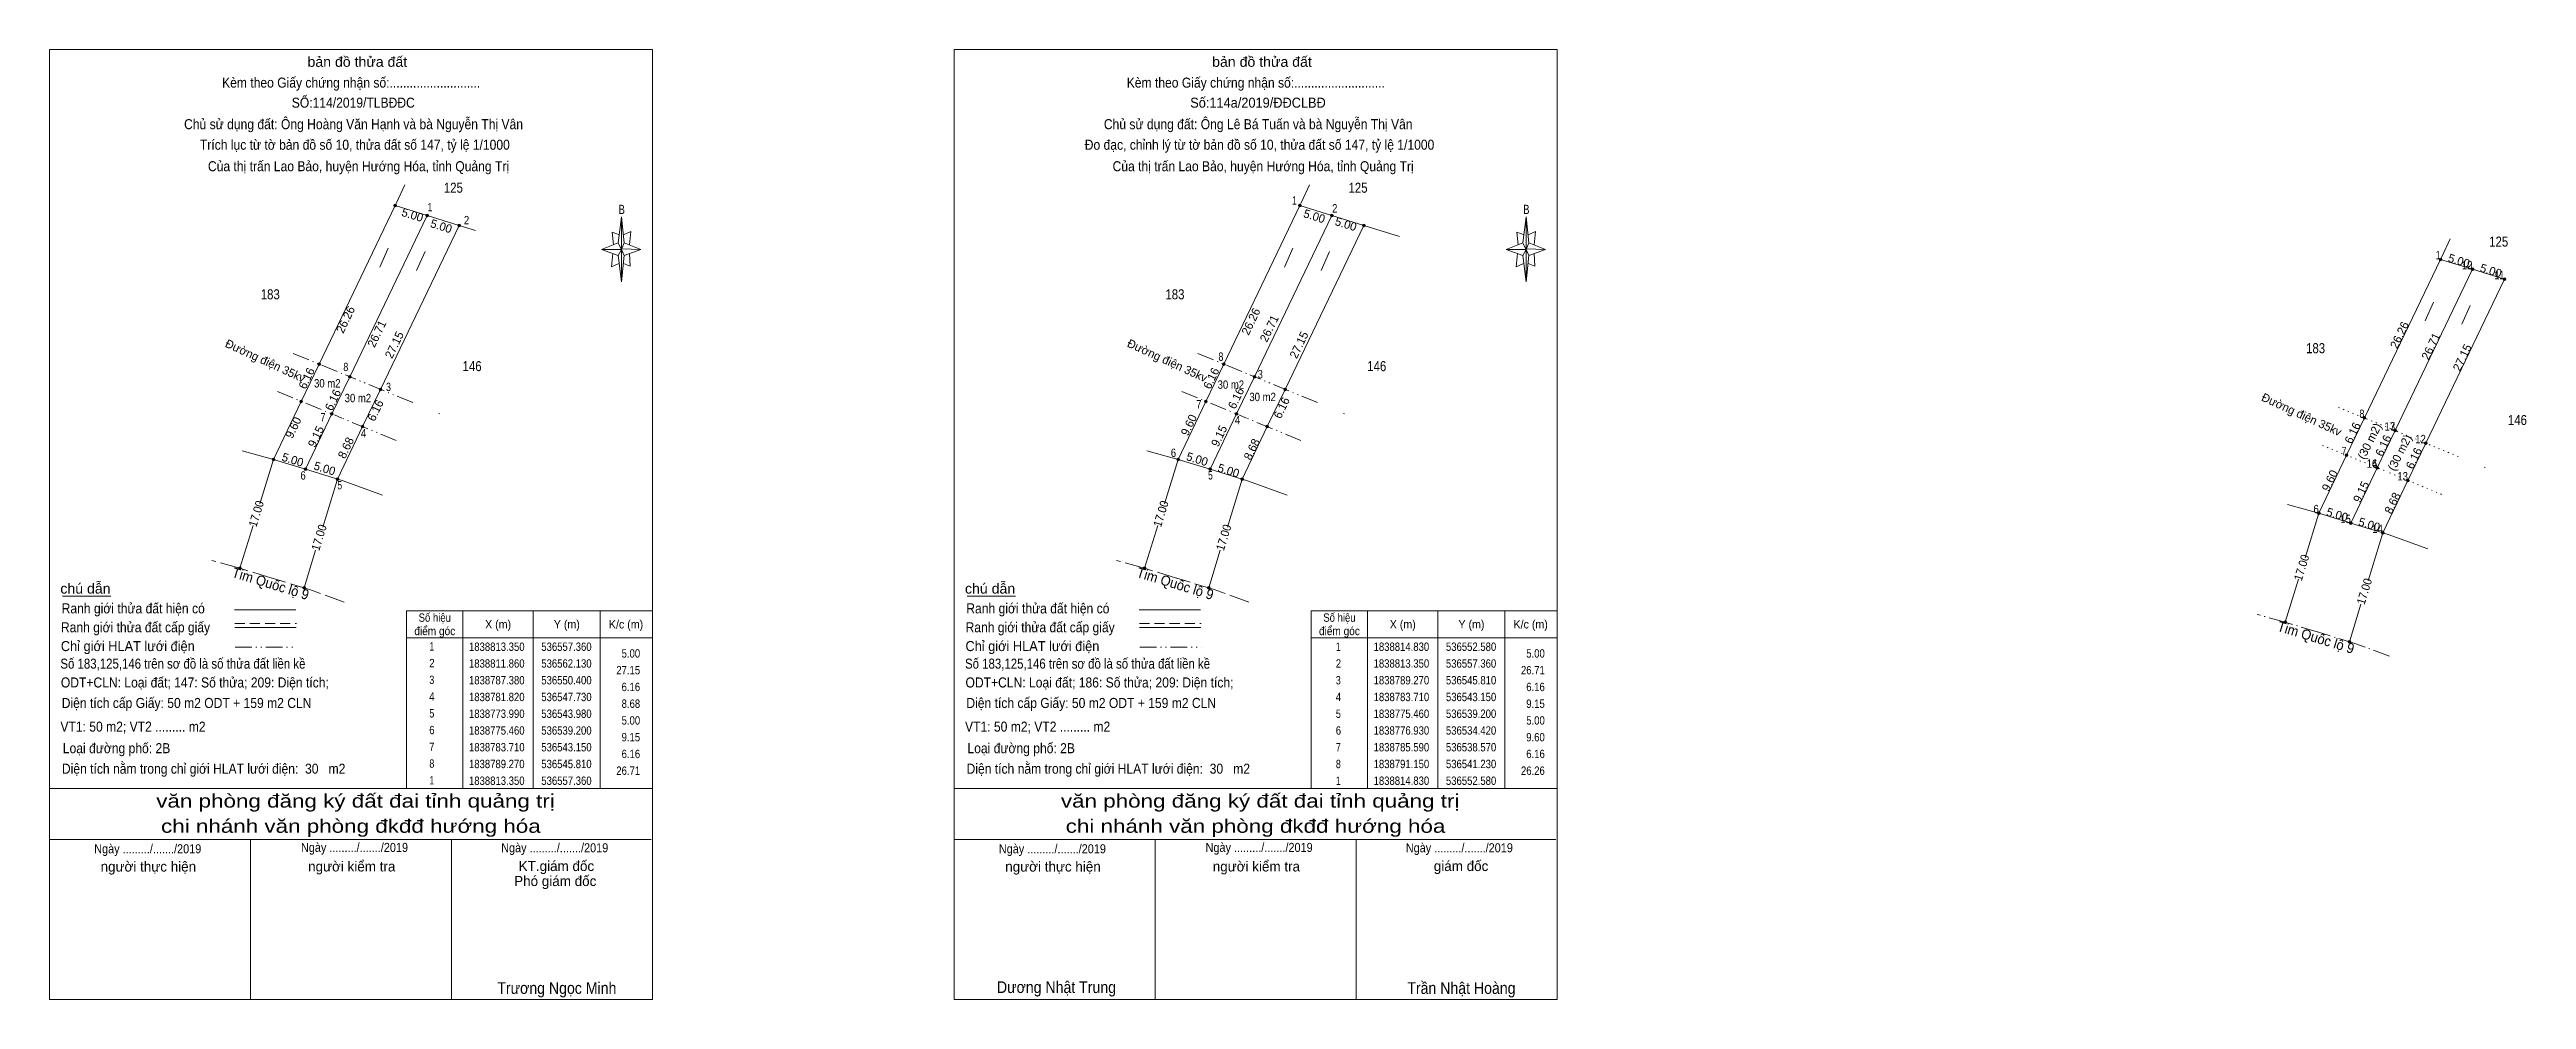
# Model space of a CAD drawing. Header units: metres. Extents: x 536196 to 536565, y 1838704 to 1838846.
import ezdxf
from ezdxf.enums import TextEntityAlignment as Align

# ---------------------------------------------------------------- set-up
doc = ezdxf.new("R2010")
doc.units = ezdxf.units.M
doc.header["$LTSCALE"] = 0.5
for name, pattern in [('DASH_DOUBLE_DOT', [9.2, 5, -1.2, 0.3, -1.2, 0.3, -1.2]), ('DOT_DASHED', [7.7, 5, -1.2, 0.3, -1.2]), ('DOTTED', [1.5, 0.3, -1.2]), ('LONG_DASHED', [7.5, 6, -1.5]), ('MEDIUM_DASHED', [4.5, 3, -1.5])]:
    doc.linetypes.add(name, pattern=pattern)
for name, color, linetype, lineweight in [('10', 7, 'Continuous', 13), ('17', 7, 'Continuous', 13), ('5', 7, 'Continuous', 13), ('59', 7, 'DASH_DOUBLE_DOT', 13), ('6', 7, 'Continuous', 13), ('63', 7, 'Continuous', 13)]:
    doc.layers.add(name, color=color, linetype=linetype, lineweight=lineweight)
doc.layers.add('13', color=7, linetype='Continuous')

msp = doc.modelspace()

# ---------------------------------------------------------------- hatches: boundary and pattern name
at = {"layer": '63'}
for points in [[(536247.51, 1838822.87, 1), (536247.11, 1838822.87, 1)], [(536252.29, 1838821.39, 1), (536251.89, 1838821.39, 1)], [(536382.53, 1838822.87, 1), (536382.13, 1838822.87, 1)], [(536387.31, 1838821.39, 1), (536386.91, 1838821.39, 1)], [(536257.06, 1838819.9, 1), (536256.66, 1838819.9, 1)], [(536392.08, 1838819.9, 1), (536391.68, 1838819.9, 1)], [(536552.78, 1838814.83, 1), (536552.38, 1838814.83, 1)], [(536557.56, 1838813.35, 1), (536557.16, 1838813.35, 1)], [(536562.33, 1838811.86, 1), (536561.93, 1838811.86, 1)], [(536236.16, 1838799.19, 1), (536235.76, 1838799.19, 1)], [(536371.18, 1838799.19, 1), (536370.78, 1838799.19, 1)], [(536240.74, 1838797.31, 1), (536240.34, 1838797.31, 1)], [(536245.33, 1838795.42, 1), (536244.93, 1838795.42, 1)], [(536375.76, 1838797.31, 1), (536375.36, 1838797.31, 1)], [(536380.35, 1838795.42, 1), (536379.95, 1838795.42, 1)], [(536233.5, 1838793.63, 1), (536233.1, 1838793.63, 1)], [(536238.08, 1838791.75, 1), (536237.68, 1838791.75, 1)], [(536368.52, 1838793.63, 1), (536368.12, 1838793.63, 1)], [(536373.1, 1838791.75, 1), (536372.7, 1838791.75, 1)], [(536242.66, 1838789.86, 1), (536242.26, 1838789.86, 1)], [(536377.68, 1838789.86, 1), (536377.28, 1838789.86, 1)], [(536541.43, 1838791.15, 1), (536541.03, 1838791.15, 1)], [(536546.01, 1838789.27, 1), (536545.61, 1838789.27, 1)], [(536229.35, 1838784.97, 1), (536228.95, 1838784.97, 1)], [(536364.37, 1838784.97, 1), (536363.97, 1838784.97, 1)], [(536538.77, 1838785.59, 1), (536538.37, 1838785.59, 1)], [(536550.6, 1838787.38, 1), (536550.2, 1838787.38, 1)], [(536234.13, 1838783.5, 1), (536233.73, 1838783.5, 1)], [(536238.91, 1838782.03, 1), (536238.51, 1838782.03, 1)], [(536369.15, 1838783.5, 1), (536368.75, 1838783.5, 1)], [(536373.93, 1838782.03, 1), (536373.53, 1838782.03, 1)], [(536543.35, 1838783.71, 1), (536542.95, 1838783.71, 1)], [(536547.93, 1838781.82, 1), (536547.53, 1838781.82, 1)], [(536534.62, 1838776.93, 1), (536534.22, 1838776.93, 1)], [(536539.4, 1838775.46, 1), (536539, 1838775.46, 1)], [(536544.18, 1838773.99, 1), (536543.78, 1838773.99, 1)], [(536224.35, 1838768.72, 1), (536223.95, 1838768.72, 1)], [(536359.37, 1838768.72, 1), (536358.97, 1838768.72, 1)], [(536233.92, 1838765.78, 1), (536233.52, 1838765.78, 1)], [(536368.94, 1838765.78, 1), (536368.54, 1838765.78, 1)], [(536529.62, 1838760.68, 1), (536529.22, 1838760.68, 1)], [(536539.19, 1838757.74, 1), (536538.79, 1838757.74, 1)]]:
    msp.add_hatch(color=256, dxfattribs=at).paths.add_polyline_path(points)

# ---------------------------------------------------------------- linework, layer by layer
at = {"layer": '10'}
for p, q in [((536248.76, 1838825.93), (536247.5, 1838823.27)), ((536383.78, 1838825.93), (536382.52, 1838823.27)), ((536256.86, 1838819.9), (536245.13, 1838795.42)), ((536391.88, 1838819.9), (536380.15, 1838795.42)), ((536554.03, 1838817.89), (536552.77, 1838815.23)), ((536562.13, 1838811.86), (536550.4, 1838787.38)), ((536245.13, 1838795.42), (536242.46, 1838789.86)), ((536380.15, 1838795.42), (536377.48, 1838789.86)), ((536237.88, 1838791.75), (536233.93, 1838783.5)), ((536242.46, 1838789.86), (536238.71, 1838782.03)), ((536372.9, 1838791.75), (536368.95, 1838783.5)), ((536377.48, 1838789.86), (536373.73, 1838782.03)), ((536229.15, 1838784.97), (536224.48, 1838786.26)), ((536364.17, 1838784.97), (536359.5, 1838786.26)), ((536550.4, 1838787.38), (536547.73, 1838781.82)), ((536245.45, 1838779.65), (536239.53, 1838781.78)), ((536380.47, 1838779.65), (536374.55, 1838781.78)), ((536543.15, 1838783.71), (536539.2, 1838775.46)), ((536547.73, 1838781.82), (536543.98, 1838773.99)), ((536534.42, 1838776.93), (536529.75, 1838778.22)), ((536550.72, 1838771.61), (536544.8, 1838773.74))]:
    msp.add_line(p, q, dxfattribs=at)
at = {"layer": '10', "linetype": 'LONG_DASHED'}
for p, q in [((536234.54, 1838765.53), (536228.94, 1838767.25)), ((536369.56, 1838765.53), (536363.96, 1838767.25)), ((536239.69, 1838763.65), (536234.54, 1838765.53)), ((536374.71, 1838763.65), (536369.56, 1838765.53))]:
    msp.add_line(p, q, dxfattribs=at)
at = {"layer": '10', "linetype": 'DOT_DASHED'}
for p, q in [((536539.81, 1838757.49), (536534.21, 1838759.21)), ((536544.96, 1838755.61), (536539.81, 1838757.49))]:
    msp.add_line(p, q, dxfattribs=at)
at = {"layer": '10'}
for points in [[(536235.96, 1838799.19), (536247.31, 1838822.87), (536247.5, 1838823.27)], [(536370.98, 1838799.19), (536382.33, 1838822.87), (536382.52, 1838823.27)], [(536252.09, 1838821.39), (536240.54, 1838797.31), (536237.88, 1838791.75)], [(536387.11, 1838821.39), (536375.56, 1838797.31), (536372.9, 1838791.75)], [(536541.23, 1838791.15), (536552.58, 1838814.83), (536552.77, 1838815.23)], [(536557.36, 1838813.35), (536545.81, 1838789.27), (536543.15, 1838783.71)], [(536229.15, 1838784.97), (536233.3, 1838793.63), (536235.96, 1838799.19)], [(536364.17, 1838784.97), (536368.32, 1838793.63), (536370.98, 1838799.19)], [(536534.42, 1838776.93), (536538.57, 1838785.59), (536541.23, 1838791.15)], [(536239.53, 1838781.78), (536233.93, 1838783.5), (536229.15, 1838784.97)], [(536374.55, 1838781.78), (536368.95, 1838783.5), (536364.17, 1838784.97)], [(536544.8, 1838773.74), (536539.2, 1838775.46), (536534.42, 1838776.93)]]:
    msp.add_lwpolyline(points, dxfattribs=at)
at = {"layer": '10', "linetype": 'LONG_DASHED'}
for points in [[(536228.93, 1838767.25), (536224.15, 1838768.72), (536219.95, 1838769.87)], [(536363.95, 1838767.25), (536359.17, 1838768.72), (536354.97, 1838769.87)]]:
    msp.add_lwpolyline(points, dxfattribs=at)
at = {"layer": '10', "linetype": 'DOT_DASHED'}
msp.add_lwpolyline([(536534.2, 1838759.21), (536529.42, 1838760.68), (536525.22, 1838761.83)], dxfattribs=at)
at = {"layer": '17'}
for p, q in [((536259.32, 1838819.13), (536256.86, 1838819.9)), ((536397.21, 1838818.23), (536391.88, 1838819.9)), ((536227.11, 1838778.33), (536229.15, 1838784.97)), ((536362.13, 1838778.33), (536364.17, 1838784.97)), ((536236.51, 1838774.87), (536238.71, 1838782.03)), ((536371.53, 1838774.87), (536373.73, 1838782.03)), ((536224.15, 1838768.72), (536226.12, 1838775.12)), ((536359.17, 1838768.72), (536361.14, 1838775.12)), ((536532.38, 1838770.29), (536534.42, 1838776.93)), ((536541.78, 1838766.83), (536543.98, 1838773.99)), ((536233.72, 1838765.78), (536235.45, 1838771.41)), ((536368.74, 1838765.78), (536370.47, 1838771.41)), ((536529.42, 1838760.68), (536531.39, 1838767.08)), ((536197.65, 1838764.53), (536204.89, 1838764.53)), ((536332.67, 1838764.53), (536339.91, 1838764.53)), ((536538.99, 1838757.74), (536540.72, 1838763.37))]:
    msp.add_line(p, q, dxfattribs=at)
at = {"layer": '5'}
for p, q in [((536280.6, 1838817.29), (536281.1, 1838821.19)), ((536415.62, 1838817.29), (536416.12, 1838821.19)), ((536280.6, 1838815.39), (536278.1, 1838816.29)), ((536281.5, 1838815.39), (536281.1, 1838811.49)), ((536282.4, 1838813.79), (536281.4, 1838814.19)), ((536281.5, 1838817.29), (536284, 1838816.29)), ((536282.3, 1838815.69), (536282.4, 1838813.79)), ((536415.62, 1838815.39), (536413.12, 1838816.29)), ((536416.52, 1838815.39), (536416.12, 1838811.49)), ((536417.42, 1838813.79), (536416.42, 1838814.19)), ((536416.52, 1838817.29), (536419.02, 1838816.29)), ((536417.32, 1838815.69), (536417.42, 1838813.79)), ((536195.73, 1838735.85), (536285.73, 1838735.85)), ((536330.75, 1838735.85), (536420.75, 1838735.85)), ((536195.73, 1838728.25), (536285.53, 1838728.25)), ((536195.73, 1838728.25), (536285.53, 1838728.25)), ((536195.73, 1838728.25), (536285.53, 1838728.25)), ((536225.73, 1838704.35), (536225.73, 1838728.25)), ((536255.73, 1838704.35), (536255.73, 1838728.25)), ((536330.75, 1838728.25), (536420.55, 1838728.25)), ((536330.75, 1838728.25), (536420.55, 1838728.25)), ((536330.75, 1838728.25), (536420.55, 1838728.25)), ((536360.75, 1838704.35), (536360.75, 1838728.25)), ((536390.75, 1838704.35), (536390.75, 1838728.25))]:
    msp.add_line(p, q, dxfattribs=at)
for points in [[(536195.73, 1838846.15), (536285.73, 1838846.15), (536285.73, 1838704.35), (536195.73, 1838704.35)], [(536330.75, 1838846.15), (536420.75, 1838846.15), (536420.75, 1838704.35), (536330.75, 1838704.35)], [(536281.1, 1838821.19), (536281.5, 1838817.29), (536281.1, 1838816.29)], [(536416.12, 1838821.19), (536416.52, 1838817.29), (536416.12, 1838816.29)], [(536281.1, 1838816.29), (536278.1, 1838816.29), (536280.6, 1838817.29), (536281.5, 1838815.39), (536284, 1838816.29), (536281.1, 1838816.39)], [(536281.1, 1838816.29), (536281.1, 1838811.49), (536280.6, 1838815.39)], [(536416.12, 1838816.29), (536413.12, 1838816.29), (536415.62, 1838817.29), (536416.52, 1838815.39), (536419.02, 1838816.29), (536416.12, 1838816.39)], [(536416.12, 1838816.29), (536416.12, 1838811.49), (536415.62, 1838815.39)]]:
    msp.add_lwpolyline(points, close=True, dxfattribs=at)
for points in [[(536280.8, 1838818.49), (536279.7, 1838818.89), (536279.9, 1838816.99)], [(536281.4, 1838818.49), (536282.5, 1838818.99), (536282.3, 1838816.99)], [(536415.82, 1838818.49), (536414.72, 1838818.89), (536414.92, 1838816.99)], [(536416.42, 1838818.49), (536417.52, 1838818.99), (536417.32, 1838816.99)], [(536281.1, 1838816.29), (536280.6, 1838817.29), (536278.1, 1838816.29)], [(536279.8, 1838815.69), (536279.6, 1838813.69), (536280.7, 1838814.19)], [(536281.1, 1838816.29), (536281.5, 1838815.39), (536284, 1838816.29)], [(536416.12, 1838816.29), (536415.62, 1838817.29), (536413.12, 1838816.29)], [(536414.82, 1838815.69), (536414.62, 1838813.69), (536415.72, 1838814.19)], [(536416.12, 1838816.29), (536416.52, 1838815.39), (536419.02, 1838816.29)], [(536285.73, 1838704.35), (536195.73, 1838704.35), (536195.73, 1838728.25)], [(536420.75, 1838704.35), (536330.75, 1838704.35), (536330.75, 1838728.25)]]:
    msp.add_lwpolyline(points, dxfattribs=at)
at = {"layer": '59'}
for p, q in [((536232.11, 1838800.77), (536239.88, 1838797.58)), ((536367.13, 1838800.77), (536374.9, 1838797.58)), ((536249.95, 1838793.44), (536239.88, 1838797.58)), ((536384.97, 1838793.44), (536374.9, 1838797.58)), ((536229.73, 1838795.1), (536239.38, 1838791.13)), ((536364.75, 1838795.1), (536374.4, 1838791.13)), ((536247.48, 1838787.79), (536239.38, 1838791.13)), ((536382.5, 1838787.79), (536374.4, 1838791.13))]:
    msp.add_line(p, q, dxfattribs=at)
at = {"layer": '59', "linetype": 'DOTTED'}
for p, q in [((536537.38, 1838792.73), (536545.15, 1838789.54)), ((536253.97, 1838791.79), (536253.84, 1838791.84)), ((536388.99, 1838791.79), (536388.86, 1838791.84)), ((536555.22, 1838785.4), (536545.15, 1838789.54)), ((536535, 1838787.06), (536544.65, 1838783.09)), ((536552.75, 1838779.75), (536544.65, 1838783.09)), ((536559.24, 1838783.75), (536559.11, 1838783.8))]:
    msp.add_line(p, q, dxfattribs=at)
at = {"layer": '6'}
for p, q in [((536223.34, 1838762.53), (536232.48, 1838762.53)), ((536358.36, 1838762.53), (536367.5, 1838762.53)), ((536223.39, 1838759.86), (536232.53, 1838759.86)), ((536358.41, 1838759.86), (536367.55, 1838759.86))]:
    msp.add_line(p, q, dxfattribs=at)
at = {"layer": '6', "linetype": 'MEDIUM_DASHED'}
for p, q in [((536223.39, 1838760.48), (536232.59, 1838760.48)), ((536358.41, 1838760.48), (536367.61, 1838760.48))]:
    msp.add_line(p, q, dxfattribs=at)
at = {"layer": '63'}
for p, q in [((536247.31, 1838822.87), (536252.09, 1838821.39)), ((536382.33, 1838822.87), (536387.11, 1838821.39)), ((536252.08, 1838821.39), (536256.86, 1838819.9)), ((536387.1, 1838821.39), (536391.88, 1838819.9)), ((536245.03, 1838813.68), (536246.28, 1838816.5)), ((536250.52, 1838813.18), (536251.77, 1838816)), ((536380.05, 1838813.68), (536381.3, 1838816.5)), ((536385.54, 1838813.18), (536386.79, 1838816)), ((536552.58, 1838814.83), (536557.36, 1838813.35)), ((536557.35, 1838813.35), (536562.13, 1838811.86)), ((536550.3, 1838805.64), (536551.55, 1838808.46)), ((536555.79, 1838805.14), (536557.04, 1838807.96)), ((536257.43, 1838762.35), (536257.43, 1838735.85)), ((536267.93, 1838762.35), (536267.93, 1838735.85)), ((536277.93, 1838762.35), (536277.93, 1838735.85)), ((536392.45, 1838762.35), (536392.45, 1838735.85)), ((536402.95, 1838762.35), (536402.95, 1838735.85)), ((536412.95, 1838762.35), (536412.95, 1838735.85)), ((536249.03, 1838758.35), (536285.73, 1838758.35)), ((536384.05, 1838758.35), (536420.75, 1838758.35))]:
    msp.add_line(p, q, dxfattribs=at)
at = {"layer": '63', "linetype": 'DASH_DOUBLE_DOT'}
for p, q in [((536223.42, 1838756.94), (536232.62, 1838756.94)), ((536358.44, 1838756.94), (536367.64, 1838756.94))]:
    msp.add_line(p, q, dxfattribs=at)
at = {"layer": '63'}
for points in [[(536249.03, 1838762.35), (536285.73, 1838762.35), (536285.73, 1838735.85), (536249.03, 1838735.85)], [(536384.05, 1838762.35), (536420.75, 1838762.35), (536420.75, 1838735.85), (536384.05, 1838735.85)]]:
    msp.add_lwpolyline(points, close=True, dxfattribs=at)
for centre in [(536247.31, 1838822.87), (536252.09, 1838821.39), (536382.33, 1838822.87), (536387.11, 1838821.39), (536256.86, 1838819.9), (536391.88, 1838819.9), (536552.58, 1838814.83), (536557.36, 1838813.35), (536562.13, 1838811.86), (536235.96, 1838799.19), (536370.98, 1838799.19), (536240.54, 1838797.31), (536245.13, 1838795.42), (536375.56, 1838797.31), (536380.15, 1838795.42), (536233.3, 1838793.63), (536237.88, 1838791.75), (536368.32, 1838793.63), (536372.9, 1838791.75), (536242.46, 1838789.86), (536377.48, 1838789.86), (536541.23, 1838791.15), (536545.81, 1838789.27), (536229.15, 1838784.97), (536364.17, 1838784.97), (536538.57, 1838785.59), (536550.4, 1838787.38), (536233.93, 1838783.5), (536238.71, 1838782.03), (536368.95, 1838783.5), (536373.73, 1838782.03), (536543.15, 1838783.71), (536547.73, 1838781.82), (536534.42, 1838776.93), (536539.2, 1838775.46), (536543.98, 1838773.99), (536224.15, 1838768.72), (536359.17, 1838768.72), (536233.72, 1838765.78), (536368.74, 1838765.78), (536529.42, 1838760.68), (536538.99, 1838757.74)]:
    msp.add_circle(centre, 0.2, dxfattribs=at)

# ---------------------------------------------------------------- texts
at = {"layer": '13', "width": 0.85}
for s, p in [('125', (536256.005, 1838824.77)), ('125', (536391.025, 1838824.77)), ('125', (536561.275, 1838816.73)), ('183', (536228.675, 1838808.86)), ('183', (536363.695, 1838808.86)), ('146', (536258.8, 1838798.14)), ('146', (536393.82, 1838798.14)), ('183', (536533.945, 1838800.82)), ('146', (536564.07, 1838790.1))]:
    msp.add_text(s, height=1.5, dxfattribs=at).set_placement(p, align=Align.CENTER)
at = {"layer": '5'}
for s, height, width, p in [('bản đồ thửa đất', 1.5, 1.05, (536241.67, 1838843.57)), ('bản đồ thửa đất', 1.5, 1.05, (536376.69, 1838843.57)), ('Kèm theo Giấy chứng nhận số:...........................', 1.5, 0.9, (536240.75, 1838840.46)), ('Kèm theo Giấy chứng nhận số:...........................', 1.5, 0.9, (536375.77, 1838840.46)), ('SỐ:114/2019/TLBĐĐC', 1.5, 0.9, (536241.065, 1838837.47)), ('Số:114a/2019/ĐĐCLBĐ', 1.5, 0.95, (536376.095, 1838837.47)), ('Chủ sử dụng đất: Ông Hoàng Văn Hạnh và bà Nguyễn Thị Vân', 1.5, 0.9, (536241.105, 1838834.26)), ('Trích lục từ tờ bản đồ số 10, thửa đất số 147, tỷ lệ 1/1000 ', 1.5, 0.9, (536241.55, 1838831.19)), ('Đo đạc, chỉnh lý từ tờ bản đồ số 10, thửa đất số 147, tỷ lệ 1/1000 ', 1.5, 0.9, (536376.575, 1838831.19)), ('Chủ sử dụng đất: Ông Lê Bá Tuấn và bà Nguyễn Thị Vân', 1.5, 0.9, (536376.125, 1838834.26)), ('Của thị trấn Lao Bảo, huyện Hướng Hóa, tỉnh Quảng Trị', 1.5, 0.9, (536241.845, 1838827.98)), ('Của thị trấn Lao Bảo, huyện Hướng Hóa, tỉnh Quảng Trị', 1.5, 0.9, (536376.865, 1838827.98)), ('B', 1.378, 0.75, (536281.13, 1838821.59)), ('B', 1.378, 0.75, (536416.15, 1838821.59)), ('văn phòng đăng ký đất đai tỉnh quảng trị', 2, 1.25, (536241.395, 1838732.99)), ('văn phòng đăng ký đất đai tỉnh quảng trị', 2, 1.25, (536376.415, 1838732.99)), ('chi nhánh văn phòng đkđđ hướng hóa', 2, 1.25, (536240.705, 1838729.23)), ('chi nhánh văn phòng đkđđ hướng hóa', 2, 1.25, (536375.725, 1838729.23)), ('Ngày ........./......./2019', 1.35, 0.9, (536210.385, 1838726.17)), ('Ngày ........./......./2019', 1.35, 0.9, (536241.245, 1838726.37)), ('Ngày ........./......./2019', 1.35, 0.9, (536271.125, 1838726.32)), ('Ngày ........./......./2019', 1.35, 0.9, (536345.405, 1838726.17)), ('Ngày ........./......./2019', 1.35, 0.9, (536376.265, 1838726.37)), ('Ngày ........./......./2019', 1.35, 0.9, (536406.145, 1838726.32)), ('Trương Ngọc Minh', 1.75, 0.9, (536271.445, 1838705.18)), ('Dương Nhật Trung', 1.75, 0.9, (536346.02, 1838705.31)), ('Trần Nhật Hoàng', 1.75, 0.9, (536406.455, 1838705.18))]:
    msp.add_text(s, height=height, dxfattribs=dict(at, width=width)).set_placement(p, align=Align.CENTER)
for s, p in [('người thực hiện', (536210.48, 1838723.44)), ('người kiểm tra', (536240.835, 1838723.46)), ('Phó giám đốc', (536271.21, 1838721.28)), ('KT.giám đốc', (536271.385, 1838723.52)), ('người thực hiện', (536345.5, 1838723.44)), ('người kiểm tra', (536375.855, 1838723.46)), ('giám đốc', (536406.405, 1838723.52))]:
    msp.add_text(s, height=1.5, dxfattribs=at).set_placement(p, align=Align.CENTER)
at = {"layer": '6'}
for s, width, p in [('chú dẫn', 1.05, (536197.34, 1838764.94)), ('chú dẫn', 1.05, (536332.36, 1838764.94)), ('Ranh giới thửa đất hiện có ', 0.9, (536197.54, 1838761.98)), ('Ranh giới thửa đất hiện có ', 0.9, (536332.56, 1838761.98)), ('Ranh giới thửa đất cấp giấy', 0.9, (536197.43, 1838759.16)), ('Ranh giới thửa đất cấp giấy', 0.9, (536332.45, 1838759.16)), ('Số 183,125,146 trên sơ đồ là số thửa đất liền kề', 0.85, (536197.35, 1838753.73)), ('Chỉ giới HLAT lưới điện', 0.95, (536197.42, 1838756.35)), ('Số 183,125,146 trên sơ đồ là số thửa đất liền kề', 0.85, (536332.37, 1838753.73)), ('Chỉ giới HLAT lưới điện', 0.95, (536332.44, 1838756.35)), ('ODT+CLN: Loại đất; 147: Số thửa; 209: Diện tích;', 0.9, (536197.42, 1838750.92)), ('ODT+CLN: Loại đất; 186: Số thửa; 209: Diện tích;', 0.9, (536332.44, 1838750.92)), ('Diện tích cấp Giấy: 50 m2 ODT + 159 m2 CLN', 0.9, (536197.55, 1838747.86)), ('Diện tích cấp Giấy: 50 m2 ODT + 159 m2 CLN', 0.9, (536332.57, 1838747.86)), ('VT1: 50 m2; VT2 ......... m2', 0.9, (536197.35, 1838744.33)), ('VT1: 50 m2; VT2 ......... m2', 0.9, (536332.37, 1838744.33)), ('Loại đường phố: 2B', 0.9, (536197.71, 1838741.11)), ('Loại đường phố: 2B', 0.9, (536332.73, 1838741.11)), ('Diện tích nằm trong chỉ giới HLAT lưới điện:  30   m2', 0.9, (536197.58, 1838738.05)), ('Diện tích nằm trong chỉ giới HLAT lưới điện:  30   m2', 0.9, (536332.6, 1838738.05))]:
    msp.add_text(s, height=1.5, dxfattribs=dict(at, width=width)).set_placement(p)
at = {"layer": '63'}
for s, rotation, p in [('5.00', 342.796, (536249.7151, 1838820.8678)), ('5.00', 342.796, (536384.3251, 1838820.6778)), ('5.00', 342.653, (536254.0087, 1838819.1925)), ('5.00', 342.653, (536389.0287, 1838819.4925)), ('5.00', 342.796, (536555.1601, 1838814.0262)), ('5.00', 342.653, (536559.9287, 1838812.5425)), ('26.26', 64.391, (536240.473, 1838805.5649)), ('26.26', 64.391, (536375.603, 1838805.2849)), ('26.71', 64.375, (536245.1348, 1838803.4447)), ('27.15', 64.398, (536247.7532, 1838801.7849)), ('26.71', 64.375, (536378.3348, 1838804.2347)), ('27.15', 64.398, (536382.7732, 1838801.7849)), ('26.26', 64.391, (536547.033, 1838803.2649)), ('26.71', 64.375, (536551.7124, 1838801.5797)), ('26.71', 64.375, (536551.7124, 1838801.5797)), ('Đường điện 35kv', 335.194, (536227.6728, 1838799.1129)), ('Đường điện 35kv', 335.194, (536362.3028, 1838799.1529)), ('27.15', 64.398, (536556.3932, 1838799.8949)), ('6.16', 64.433, (536234.6621, 1838796.8003)), ('6.16', 64.433, (536369.6821, 1838796.8003)), ('6.16', 64.433, (536373.3821, 1838793.8303)), ('6.16', 64.433, (536238.5921, 1838793.5703)), ('6.16', 64.349, (536244.9369, 1838792.0044)), ('6.16', 64.349, (536380.1869, 1838792.3944)), ('Đường điện 35kv', 335.194, (536531.5928, 1838791.0929)), ('9.60', 64.396, (536232.6779, 1838789.4499)), ('9.15', 64.415, (536236.053, 1838788.1101)), ('8.68', 64.409, (536240.5232, 1838786.4301)), ('9.60', 64.396, (536366.3379, 1838789.8299)), ('9.15', 64.415, (536370.853, 1838788.2001)), ('6.16', 64.433, (536540.0345, 1838788.6453)), ('6.16', 64.433, (536544.6145, 1838786.7653)), ('6.16', 64.433, (536544.6145, 1838786.7653)), ('5.00', 342.906, (536231.8463, 1838784.3206)), ('5.00', 342.906, (536236.6163, 1838783.0206)), ('5.00', 342.906, (536366.8363, 1838784.4106)), ('8.68', 64.409, (536375.7332, 1838786.2101)), ('6.16', 64.349, (536549.1845, 1838784.8694)), ('5.00', 342.906, (536371.5263, 1838782.7006)), ('9.60', 64.396, (536536.6279, 1838781.5399)), ('9.15', 64.415, (536541.3054, 1838779.8551)), ('9.15', 64.415, (536541.3054, 1838779.8551)), ('5.00', 342.906, (536536.9963, 1838776.1306)), ('8.68', 64.409, (536545.9856, 1838778.175)), ('5.00', 342.906, (536541.7763, 1838774.6606))]:
    msp.add_text(s, height=1.25, rotation=rotation, dxfattribs=at).set_placement(p, align=Align.CENTER)
for s, width, p in [(' 1', 0.75, (536252.86, 1838822.01)), (' 1', 0.75, (536381.89, 1838822.99)), (' 2', 0.85, (536387.95, 1838821.82)), (' 2', 0.85, (536258.37, 1838820.06)), (' 1', 0.75, (536552.58, 1838814.83)), (' 10', 0.85, (536557.36, 1838813.35)), (' 2', 0.85, (536557.36, 1838813.35)), (' 11', 0.8, (536562.13, 1838811.86)), (' 8', 0.8, (536240.32, 1838798.15)), (' 8', 0.8, (536370.93, 1838799.68)), ('30 m2', 0.85, (536239.16, 1838795.7)), (' 3', 0.8, (536246.69, 1838795.17)), ('30 m2', 0.85, (536374.02, 1838795.51)), (' 3', 0.8, (536376.81, 1838797.07)), ('30 m2', 0.85, (536243.73, 1838793.5)), (' 7', 0.8, (536367.64, 1838792.56)), ('30 m2', 0.85, (536378.76, 1838793.67)), (' 8', 0.8, (536541.23, 1838791.15)), (' 7', 0.8, (536236.92, 1838790.65)), (' 4', 0.85, (536242.99, 1838788.25)), (' 4', 0.85, (536373.44, 1838790.22)), (' 17', 0.85, (536545.81, 1838789.27)), (' 3', 0.8, (536545.81, 1838789.27)), (' 12', 0.85, (536550.4, 1838787.38)), (' 6', 0.85, (536363.87, 1838785.33)), (' 7', 0.8, (536538.57, 1838785.59)), (' 16', 0.85, (536543.15, 1838783.71)), (' 4', 0.85, (536543.15, 1838783.71)), (' 6', 0.85, (536233.97, 1838781.95)), ('5', 0.75, (536239.39, 1838780.49)), ('5', 0.75, (536369.35, 1838781.97)), (' 13', 0.85, (536547.73, 1838781.82)), (' 6', 0.85, (536534.42, 1838776.93)), (' 15', 0.85, (536539.2, 1838775.46)), (' 5', 0.8, (536539.2, 1838775.46)), (' 14', 0.85, (536543.98, 1838773.99)), ('5.00', 0.85, (536283.88, 1838755.38)), ('5.00', 0.85, (536418.9, 1838755.38)), ('27.15', 0.85, (536283.88, 1838752.88)), ('6.16', 0.85, (536283.88, 1838750.38)), ('26.71', 0.85, (536418.9, 1838752.88)), ('6.16', 0.85, (536418.9, 1838750.38)), ('8.68', 0.85, (536283.88, 1838747.88)), ('9.15', 0.85, (536418.9, 1838747.88)), ('5.00', 0.85, (536283.88, 1838745.38)), ('9.15', 0.85, (536283.88, 1838742.88)), ('5.00', 0.85, (536418.9, 1838745.38)), ('9.60', 0.85, (536418.9, 1838742.88)), ('6.16', 0.85, (536283.88, 1838740.38)), ('6.16', 0.85, (536418.9, 1838740.38)), ('26.71', 0.85, (536283.88, 1838737.88)), ('26.26', 0.85, (536418.9, 1838737.88))]:
    msp.add_text(s, height=1.25, dxfattribs=dict(at, width=width)).set_placement(p, align=Align.RIGHT)
for p in [(536543.8552, 1838789.9835), (536548.3652, 1838788.2635)]:
    msp.add_text('(30 m2)', height=1.25, rotation=63.049, dxfattribs=at).set_placement(p, align=Align.RIGHT)
at = {"layer": '63', "width": 0.95}
for s, height, rotation, p in [('17.00', 1.25, 72.897, (536227.1811, 1838776.6712)), ('17.00', 1.25, 72.897, (536362.2011, 1838776.6712)), ('17.00', 1.25, 72.929, (536236.5501, 1838773.1215)), ('17.00', 1.25, 72.929, (536371.5701, 1838773.1215)), ('17.00', 1.25, 72.897, (536532.4511, 1838768.6312)), ('Tim Quốc lộ 9', 1.5, 342.906, (536228.4995, 1838765.7095)), ('Tim Quốc lộ 9', 1.5, 342.906, (536363.5195, 1838765.7095)), ('17.00', 1.25, 72.929, (536541.8201, 1838765.0815)), ('Tim Quốc lộ 9', 1.5, 342.906, (536533.7695, 1838757.6695))]:
    msp.add_text(s, height=height, rotation=rotation, dxfattribs=at).set_placement(p, align=Align.CENTER)
at = {"layer": '63'}
for s, width, p in [('điểm góc', 0.9, (536253.23, 1838758.73)), ('Số hiệu', 0.85, (536253.23, 1838760.73)), ('X (m)', 0.95, (536262.68, 1838759.73)), ('Y (m)', 0.95, (536272.935, 1838759.73)), ('K/c (m)', 0.95, (536281.775, 1838759.73)), ('điểm góc', 0.9, (536388.25, 1838758.73)), ('Số hiệu', 0.85, (536388.25, 1838760.73)), ('X (m)', 0.95, (536397.7, 1838759.73)), ('Y (m)', 0.95, (536407.955, 1838759.73)), ('K/c (m)', 0.95, (536416.795, 1838759.73)), (' 2', 0.85, (536252.605, 1838753.94)), (' 1', 0.75, (536252.6, 1838756.44)), ('1838813.350', 0.85, (536262.48, 1838756.38)), ('1838811.860', 0.85, (536262.48, 1838753.88)), ('536557.360', 0.85, (536272.88, 1838756.38)), ('536562.130', 0.85, (536272.88, 1838753.88)), (' 2', 0.85, (536387.905, 1838753.88)), (' 1', 0.75, (536387.9, 1838756.38)), ('1838814.830', 0.85, (536397.5, 1838756.38)), ('1838813.350', 0.85, (536397.5, 1838753.88)), ('536552.580', 0.85, (536407.9, 1838756.38)), ('536557.360', 0.85, (536407.9, 1838753.88)), (' 3', 0.8, (536252.595, 1838751.44)), ('1838787.380', 0.85, (536262.48, 1838751.38)), ('536550.400', 0.85, (536272.88, 1838751.38)), (' 3', 0.8, (536387.895, 1838751.38)), ('1838789.270', 0.85, (536397.5, 1838751.38)), ('536545.810', 0.85, (536407.9, 1838751.38)), (' 4', 0.85, (536252.6, 1838748.94)), (' 5', 0.8, (536252.605, 1838746.44)), ('1838781.820', 0.85, (536262.48, 1838748.88)), ('1838773.990', 0.85, (536262.48, 1838746.38)), ('536547.730', 0.85, (536272.88, 1838748.88)), ('536543.980', 0.85, (536272.88, 1838746.38)), (' 4', 0.85, (536387.9, 1838748.88)), (' 5', 0.8, (536387.905, 1838746.38)), ('1838783.710', 0.85, (536397.5, 1838748.88)), ('1838775.460', 0.85, (536397.5, 1838746.38)), ('536543.150', 0.85, (536407.9, 1838748.88)), ('536539.200', 0.85, (536407.9, 1838746.38)), (' 6', 0.85, (536252.605, 1838743.94)), ('1838775.460', 0.85, (536262.48, 1838743.88)), ('536539.200', 0.85, (536272.88, 1838743.88)), (' 6', 0.85, (536387.905, 1838743.88)), ('1838776.930', 0.85, (536397.5, 1838743.88)), ('536534.420', 0.85, (536407.9, 1838743.88)), (' 8', 0.8, (536252.605, 1838738.94)), (' 7', 0.8, (536252.605, 1838741.44)), ('1838783.710', 0.85, (536262.48, 1838741.38)), ('1838789.270', 0.85, (536262.48, 1838738.88)), ('536543.150', 0.85, (536272.88, 1838741.38)), ('536545.810', 0.85, (536272.88, 1838738.88)), (' 8', 0.8, (536387.905, 1838738.88)), (' 7', 0.8, (536387.905, 1838741.38)), ('1838785.590', 0.85, (536397.5, 1838741.38)), ('1838791.150', 0.85, (536397.5, 1838738.88)), ('536538.570', 0.85, (536407.9, 1838741.38)), ('536541.230', 0.85, (536407.9, 1838738.88)), (' 1', 0.75, (536252.6, 1838736.44)), ('1838813.350', 0.85, (536262.48, 1838736.38)), ('536557.360', 0.85, (536272.88, 1838736.38)), (' 1', 0.75, (536387.9, 1838736.38)), ('1838814.830', 0.85, (536397.5, 1838736.38)), ('536552.580', 0.85, (536407.9, 1838736.38))]:
    msp.add_text(s, height=1.25, dxfattribs=dict(at, width=width)).set_placement(p, align=Align.CENTER)

doc.saveas('drawing.dxf')
